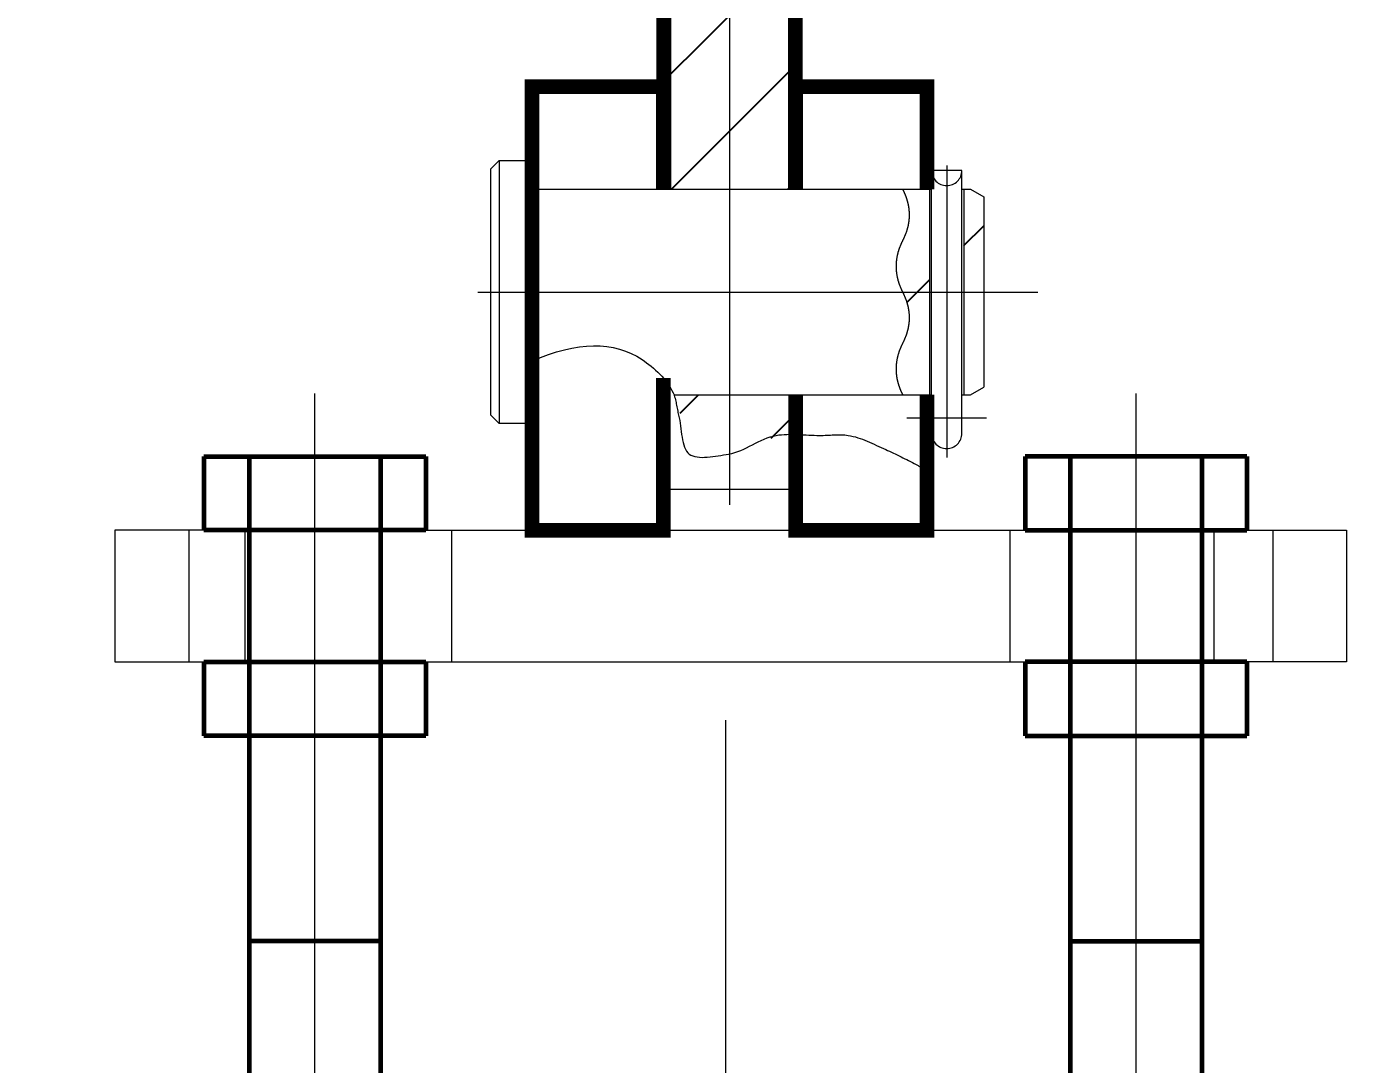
# Model space of a CAD drawing. Header units: millimetres. Extents: x 0 to 594, y 0 to 420.
# Drawn here: x 522.44 to 538.51, y 274.98 to 287.62 of the extents above; entities that cross this region are included whole.
import ezdxf

# ---------------------------------------------------------------- set-up
doc = ezdxf.new("R2010")
doc.units = ezdxf.units.MM
for name, pattern in [('K5LT_AXLED', [19.5, 15, -1.5, 1.5, -1.5]), ('K5LT_BASIC', [0]), ('K5LT_THIN', [0])]:
    doc.linetypes.add(name, pattern=pattern)
doc.layers.add('LAYER', color=7, linetype='Continuous')
doc.layers.add('Системный слой', color=7, linetype='Continuous')
doc.styles.add('KDIMTEXTSTYLE', font='GOST_AU.SHX', dxfattribs={"width": 0.96, "oblique": 15, "height": 5})
doc.dimstyles.new('KDIMSTYLE (0.10)', dxfattribs={"dimtxt": 5, "dimasz": 1, "dimexe": 2, "dimexo": 0, "dimgap": 1, "dimtad": 1, "dimlfac": 10, "dimtxsty": 'KDIMTEXTSTYLE', "dimsah": 1, "dimcen": 0, "dimdle": 1, "dimadec": 0, "dimazin": 0, "dimtfac": 0.667, "dimtmove": 0, "dimatfit": 3, "dimfxl": 1, "dimtvp": 1, "dimtolj": 1, "dimtzin": 0, "dimarcsym": 0})

# ---------------------------------------------------------------- blocks, each defined once
blk = doc.blocks.new('KDIMARROW_02')
at = {"layer": 'LAYER'}
blk.add_hatch(color=0, dxfattribs=at).paths.add_polyline_path([(4.5, 0), (5, 0.658), (0, 0), (5, -0.658)])
at = {"layer": 'LAYER', "color": 0, "linetype": 'K5LT_THIN', "lineweight": 18}
for p, q in [((5, 0.658), (0, 0)), ((4.5, 0), (5, 0.658)), ((0, 0), (5, -0.658)), ((0, 0), (7, 0)), ((5, -0.658), (4.5, 0))]:
    blk.add_line(p, q, dxfattribs=at)
at = {"layer": 'Системный слой', "color": 0, "linetype": 'K5LT_THIN', "lineweight": 18}
blk.add_line((0, 0), (-1, 0), dxfattribs=at)
blk = doc.blocks.new('U21')
at = {"layer": 'Системный слой', "color": 5, "linetype": 'K5LT_BASIC', "lineweight": 60, "true_color": 0x0000ff}
for p, q in [((524.6, 279.886), (524.6, 278.986)), ((524.6, 279.886), (527.3, 279.886)), ((527.3, 279.886), (527.3, 278.986)), ((527.3, 278.986), (524.6, 278.986))]:
    blk.add_line(p, q, dxfattribs=at)
blk = doc.blocks.new('U22')
at = {"layer": 'Системный слой', "color": 5, "linetype": 'K5LT_BASIC', "lineweight": 60, "true_color": 0x0000ff}
for p, q in [((524.6, 282.386), (524.6, 281.486)), ((524.6, 282.386), (527.3, 282.386)), ((527.3, 282.386), (527.3, 281.486)), ((527.3, 281.486), (524.6, 281.486))]:
    blk.add_line(p, q, dxfattribs=at)
blk = doc.blocks.new('U23')
at = {"layer": 'Системный слой', "color": 5, "linetype": 'K5LT_BASIC', "lineweight": 60, "true_color": 0x0000ff}
for p, q in [((534.6, 279.886), (534.6, 278.986)), ((537.3, 279.886), (534.6, 279.886)), ((537.3, 279.886), (537.3, 278.986)), ((534.6, 278.986), (537.3, 278.986))]:
    blk.add_line(p, q, dxfattribs=at)
blk = doc.blocks.new('U24')
at = {"layer": 'Системный слой', "color": 5, "linetype": 'K5LT_BASIC', "lineweight": 60, "true_color": 0x0000ff}
for p, q in [((534.6, 282.386), (534.6, 281.486)), ((537.3, 282.386), (534.6, 282.386)), ((537.3, 282.386), (537.3, 281.486)), ((534.6, 281.486), (537.3, 281.486))]:
    blk.add_line(p, q, dxfattribs=at)
blk = doc.blocks.new('U25')
at = {"layer": 'Системный слой', "color": 30, "linetype": 'K5LT_AXLED', "lineweight": 18, "true_color": 0xff8000}
for p, q in [((533.46, 282.666), (533.46, 285.866)), ((533.83, 285.866), (533.46, 285.866)), ((533.83, 282.666), (533.83, 285.866)), ((534.13, 282.851), (533.16, 282.851))]:
    blk.add_line(p, q, dxfattribs=at)
for centre in [(533.645, 285.866), (533.645, 282.666)]:
    blk.add_arc(centre, 0.185, 180, 0, dxfattribs=at)
blk = doc.blocks.new('U26')
at = {"layer": 'Системный слой', "color": 30, "linetype": 'K5LT_AXLED', "lineweight": 18, "true_color": 0xff8000}
for p, q in [((525.1, 279.886), (525.1, 281.486)), ((525.1, 281.486), (536.9, 281.486)), ((536.9, 279.886), (536.9, 281.486)), ((525.1, 279.886), (536.9, 279.886))]:
    blk.add_line(p, q, dxfattribs=at)

msp = doc.modelspace()

# ---------------------------------------------------------------- hatches: boundary and pattern name
at = {"layer": 'Системный слой'}
h = msp.add_hatch(dxfattribs=at)
h.set_pattern_fill('Металл', angle=45, style=0, pattern_type=0)
h.set_pattern_definition([(45, (0, 0), (-0.7071068, 0.7071068), [])])
h.paths.add_polyline_path([(530.3476, 283.1362), (530.4061, 282.8857), (530.4571, 282.5661), (530.5354, 282.414), (530.6879, 282.3741), (530.9469, 282.4027), (531.0153, 282.4144), (531.2802, 282.5146), (531.5944, 282.6412), (531.6885, 282.652), (531.8002, 282.654), (531.8002, 283.1362)])
h.paths.add_polyline_path([(530.2002, 290.5291), (530.2002, 286.8835), (530.2031, 286.8836), (530.2072, 285.6362), (531.8002, 285.6362), (531.8002, 290.5291), (531.8002, 290.9362), (531.4502, 290.9362), (530.2002, 290.9362)])
h.paths.add_polyline_path([(530.2002, 294.6862), (530.2002, 293.7439), (530.2002, 293.4362), (531.8002, 293.4362), (531.8002, 293.7439), (531.8002, 294.6862)])
h = msp.add_hatch(dxfattribs=at)
h.set_pattern_fill('Металл', angle=45, style=0, pattern_type=0)
h.set_pattern_definition([(45, (0, 0), (-1.4142136, 1.4142136), [])])
h.paths.add_polyline_path([(533.4352, 283.1362), (533.4352, 285.6362), (533.1077, 285.6362), (533.1877, 285.3237), (533.1077, 285.0112), (533.1045, 285.0049), (533.0983, 284.9923), (533.0867, 284.9672), (533.0667, 284.917), (533.0391, 284.8166), (533.0333, 284.6158), (533.1108, 284.3799), (533.117, 284.3673), (533.1286, 284.3422), (533.1486, 284.292), (533.1762, 284.1916), (533.182, 283.9908), (533.1045, 283.7549), (533.0983, 283.7423), (533.0867, 283.7172), (533.0667, 283.667), (533.0391, 283.5666), (533.0333, 283.3658), (533.1077, 283.1362)])
h.paths.add_polyline_path([(533.8552, 285.6362), (533.8552, 283.1362), (533.9352, 283.1362), (534.0952, 283.2285), (534.0952, 285.5438), (533.9352, 285.6362)])

# ---------------------------------------------------------------- linework, layer by layer
at = {"layer": 'Системный слой', "color": 30, "linetype": 'K5LT_AXLED', "lineweight": 18, "true_color": 0xff8000}
for p, q in [((531.0002, 295.1271), (531.0002, 281.7969)), ((530.2002, 290.9362), (530.2002, 285.6362)), ((531.8052, 285.6362), (531.8052, 286.8862)), ((533.4052, 286.8862), (533.4052, 285.6362)), ((528.1952, 285.9862), (528.0952, 285.8862)), ((528.0952, 282.8862), (528.0952, 285.8862)), ((528.1952, 285.9862), (528.5952, 285.9862)), ((528.1952, 285.9862), (528.1952, 282.7862)), ((528.5952, 285.9862), (528.5952, 282.7862)), ((533.6452, 285.9246), (533.6452, 282.3729)), ((528.6952, 285.6362), (533.4602, 285.6362)), ((533.4352, 285.6362), (533.4352, 283.1362)), ((533.8302, 285.6362), (533.9352, 285.6362)), ((533.8552, 285.6362), (533.8552, 283.1362)), ((533.9352, 285.6362), (534.0952, 285.5438)), ((534.0952, 285.5438), (534.0952, 283.2285)), ((527.9352, 284.3862), (534.7552, 284.3862)), ((530.2002, 283.3335), (530.2002, 281.9862)), ((525.9502, 271.6471), (525.9502, 283.151)), ((530.3221, 283.1362), (533.4602, 283.1362)), ((531.8002, 281.9862), (531.8002, 283.1362)), ((531.8052, 283.1362), (531.8052, 281.4862)), ((533.8302, 283.1362), (533.8502, 283.1362)), ((533.8552, 283.1362), (533.9352, 283.1362)), ((533.9352, 283.1362), (534.0952, 283.2285)), ((535.9502, 271.6471), (535.9502, 283.151)), ((528.0952, 282.8862), (528.1952, 282.7862)), ((528.5952, 282.7862), (528.1952, 282.7862)), ((530.2002, 281.9862), (531.8002, 281.9862)), ((525.1002, 281.4862), (523.5139, 281.4862)), ((523.5139, 281.4862), (523.5146, 279.8862)), ((536.9002, 281.4862), (538.5139, 281.4862)), ((538.5139, 281.4862), (538.5146, 279.8862)), ((523.5146, 279.8862), (525.1002, 279.8862)), ((538.5146, 279.8862), (536.9002, 279.8862)), ((530.9502, 279.1764), (530.9502, 263.4766))]:
    msp.add_line(p, q, dxfattribs=at)
at = {"layer": 'Системный слой', "color": 5, "linetype": 'K5LT_BASIC', "lineweight": 60, "true_color": 0x0000ff}
for p, q in [((525.1502, 282.3862), (526.7502, 282.3862)), ((525.1502, 282.3862), (525.1502, 273.8862)), ((526.7502, 282.3862), (526.7502, 273.8862)), ((535.1502, 282.3862), (535.1502, 273.8862)), ((536.7502, 282.3862), (535.1502, 282.3862)), ((536.7502, 282.3862), (536.7502, 273.8862)), ((526.7502, 276.4862), (525.1502, 276.4862)), ((535.1502, 276.4862), (536.7502, 276.4862))]:
    msp.add_line(p, q, dxfattribs=at)
at = {"layer": 'Системный слой', "color": 7, "linetype": 'K5LT_THIN', "lineweight": 18}
for p, q in [((524.4146, 281.4862), (524.4146, 279.8862)), ((527.6146, 281.4862), (527.6146, 279.8862)), ((534.4146, 281.4862), (534.4146, 279.8862)), ((537.6146, 281.4862), (537.6146, 279.8862))]:
    msp.add_line(p, q, dxfattribs=at)
at = {"layer": 'Системный слой', "color": 30, "linetype": 'K5LT_AXLED', "true_color": 0xff8000, "const_width": 0.18}
for points in [[(531.8002, 285.6362), (531.8002, 290.9362)], [(530.2002, 290.8849), (530.2002, 285.6362)], [(530.1952, 283.3393), (530.1952, 281.4862), (528.5952, 281.4862), (528.5952, 286.8862), (530.1952, 286.8862), (530.1952, 285.6362)], [(533.4052, 285.6362), (533.4052, 286.8862), (531.8052, 286.8862), (531.8052, 285.6362)], [(531.8052, 283.1362), (531.8052, 281.4862), (533.4052, 281.4862), (533.4052, 283.1362)]]:
    msp.add_lwpolyline(points, dxfattribs=at)
at = {"layer": 'Системный слой', "color": 30, "linetype": 'K5LT_AXLED', "lineweight": 18, "true_color": 0xff8000}
msp.add_arc((528.6952, 285.7362), 0.1, 180, 270, dxfattribs=at)
msp.add_open_spline([(533.1077, 285.6362), (533.2677, 285.3237), (532.9477, 284.6987), (533.2677, 284.0737), (532.9477, 283.4487), (533.1077, 283.1362)], degree=2, dxfattribs=at)
msp.add_open_spline([(528.5952, 283.5443), (529.1481, 283.7902), (529.5901, 283.7932), (529.9362, 283.5634), (530.0792, 283.4684), (530.242, 283.322), (530.3136, 283.1573), (530.3497, 283.0743), (530.3574, 282.9763), (530.3805, 282.8862), (530.421, 282.7282), (530.4059, 282.4921), (530.5096, 282.4143), (530.6112, 282.3379), (530.8341, 282.3889), (530.9892, 282.4143), (531.1905, 282.4472), (531.3678, 282.6064), (531.5687, 282.6412), (531.7396, 282.6707), (531.9217, 282.6412), (532.0983, 282.6412), (532.2139, 282.6412), (532.3327, 282.6581), (532.4452, 282.6412), (532.6035, 282.6173), (532.753, 282.5343), (532.9017, 282.4691), (533.0277, 282.4138), (533.1505, 282.3506), (533.2721, 282.2862), (533.3167, 282.2625), (533.3611, 282.2384), (533.4052, 282.2139)], degree=3, knots=[0, 0, 0, 0, 1, 1, 1, 2, 2, 2, 3, 3, 3, 4, 4, 4, 5, 5, 5, 6, 6, 6, 7, 7, 7, 8, 8, 8, 9, 9, 9, 10, 10, 10, 11, 11, 11, 11], dxfattribs=at)

# ---------------------------------------------------------------- block references
at = {"layer": 'Системный слой'}
for name in ['U25', 'U22', 'U24', 'U26', 'U21', 'U23']:
    msp.add_blockref(name, (0, 0), dxfattribs=at)

# ---------------------------------------------------------------- dimensions: what is measured, and where the dimension line sits
at = {"layer": 'Системный слой', "color": 7}
msp.add_linear_dim(base=(496.2148, 287.8862), p1=(522.9502, 273.8862), p2=(528.1496, 287.8862), angle=90, location=(496.2148, 302.507), dimstyle='KDIMSTYLE (0.10)', override={"dimexo": 0, "dimpost": '\\H5.0;\\W0.965;\\Q15;\\Q15;90...\\H5.0;\\W0.965;\\Q15;<>', "dimblk1": 'KDIMARROW_02', "dimblk2": 'KDIMARROW_02', "dimse1": 0, "dimse2": 0, "dimclrt": 7, "dimtolj": 1}, dxfattribs=at).render()

doc.saveas('drawing.dxf')
